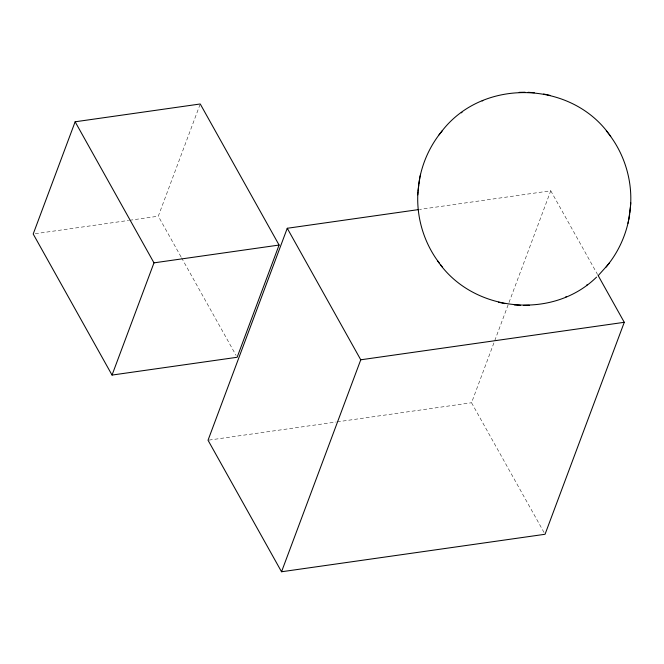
<?xml version="1.0" encoding="UTF-8"?>
<svg xmlns="http://www.w3.org/2000/svg" width="664" height="664" viewBox="0 0 664 664"><rect width="100%" height="100%" fill="white"/><g stroke="black" fill="none" stroke-linecap="round" stroke-linejoin="round"><path stroke-width="0.5" stroke-dasharray="3.32 2.49" d="M181.04 256.893L158.298 216.198L199.881 104.953M544.04 532.47L471.54 402.749L550.763 190.784L419.523 209.45M35.25 233.711L128.567 220.431M129.588 220.29L158.298 216.198M209.052 440.091L336.2 422.005M337.221 421.856L471.54 402.749M550.763 190.784L597.592 274.564M181.546 257.798L236.127 355.464"/><path stroke-width="1" d="M417.963 191.838C416.154 217.286 424.03 243.273 439.609 263.467M630.559 205.774C632.377 180.334 624.5 154.338 608.921 134.153M418.038 190.817L419.781 178.018M630.485 206.803L628.75 219.593M417.756 194.859L418.66 184.858M630.775 202.752L629.87 212.754M418.785 183.92C421.325 165.361 428.961 147.508 440.606 132.833M629.746 213.692C627.198 232.259 619.57 250.112 607.917 264.787M419.955 177.18L420.544 174.292M627.986 223.32L628.567 220.44M75.14 121.786L33.2 234.002L112.042 375.069L237.139 357.273L279.087 245.049L200.246 103.982L75.14 121.786L153.982 262.853L112.042 375.069M418.494 209.6L287.255 228.275L208.031 440.24L281.536 571.762L545.053 534.271L624.276 322.306L598.09 275.46M281.536 571.762L360.759 359.797L287.255 228.275M440.921 132.451C481.856 77.356 572.451 80.029 610.747 136.527M598.671 275.087L607.601 265.16M439.004 134.867L442.423 130.551M606.107 267.069L609.519 262.745M596.554 277.12C552.423 320.521 472.386 312.097 437.775 261.085M461.289 112.838L462.019 112.349M586.503 285.271L587.233 284.773M482.122 100.961L482.844 100.629M565.686 296.991L566.409 296.659M153.982 262.853L279.087 245.049M360.759 359.797L624.276 322.306M519.206 92.354L525.116 92.238M523.415 305.382L529.324 305.257M528.104 92.304L531.017 92.495M531.25 92.504L534.296 92.703M514.226 304.917L517.281 305.116M517.513 305.116L520.418 305.315M543.617 93.998L546.489 94.62M547.078 94.753L550.058 95.4M498.465 302.22L501.444 302.867M502.042 302.991L504.906 303.614M606.307 130.775L608.124 133.14M440.398 264.471L442.216 266.837"/></g></svg>
